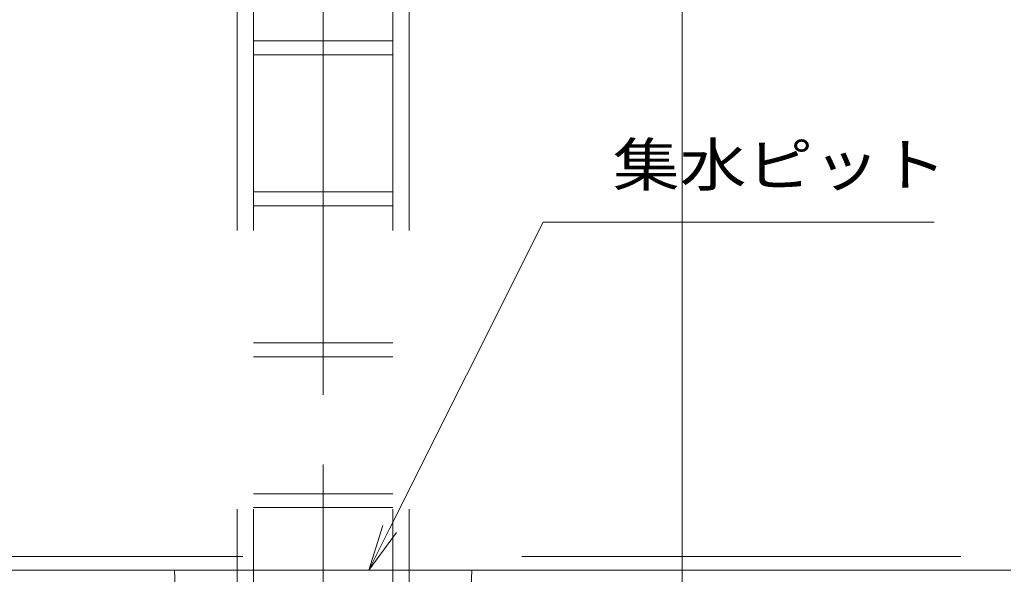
# Model space of a CAD drawing. Units: millimetres at full size; details may follow other scales. Extents: x 0 to 42000, y 0 to 29700.
# Drawn here: x 20786 to 22903, y 21313 to 22508 of the extents above; entities that cross this region are included whole.
import ezdxf
from ezdxf.enums import TextEntityAlignment as Align

# ---------------------------------------------------------------- set-up
doc = ezdxf.new("R2010")
doc.units = ezdxf.units.MM
doc.header["$LTSCALE"] = 100
doc.linetypes.add('CHAIN', pattern=[18.5, 12, -1.5, 3.5, -1.5])
doc.linetypes.add('DASHED_SPACED', pattern=[12, 6, -6])
for name, color, linetype, lineweight in [('0_2', 4, 'Continuous', 13), ('FRP', 4, 'DASHED_SPACED', 13), ('寸法', 6, 'Continuous', 13)]:
    doc.layers.add(name, color=color, linetype=linetype, lineweight=lineweight)
doc.styles.add('ＭＳ ゴシック', font='')
doc.styles.get('ＭＳ ゴシック').set_extended_font_data('MS Gothic')

# ---------------------------------------------------------------- blocks, each defined once
blk = doc.blocks.new('open_arrow')
at = {"color": 0, "linetype": 'Continuous', "lineweight": -2}
blk.add_lwpolyline([(7.5, 1.25), (0, 0), (7.5, -1.25)], dxfattribs=at)

msp = doc.modelspace()

# ---------------------------------------------------------------- linework, layer by layer
at = {"layer": '0_2', "color": 2, "linetype": 'CHAIN'}
msp.add_line((21439.5, 24750), (21439.5, 20150.5), dxfattribs=at)
at = {"layer": '0_2', "linetype": 'DASHED_SPACED'}
for p, q in [((20667, 21352), (22212, 21352)), ((22212, 21352), (23757, 21352))]:
    msp.add_line(p, q, dxfattribs=at)
at = {"layer": '0_2', "color": 3}
for p, q in [((20667, 21322), (22212, 21322)), ((22212, 21322), (23757, 21322))]:
    msp.add_line(p, q, dxfattribs=at)
for points in [[(20667, 21119), (22212, 21119), (22212, 23575), (20667, 23575)], [(22212, 21119), (23757, 21119), (23757, 23575), (22212, 23575)], [(21751.7, 21128), (21771, 21128), (21774, 21119), (21105, 21119), (21108, 21128), (21127.3, 21128), (21119.5, 21322), (21759.5, 21322)]]:
    msp.add_lwpolyline(points, close=True, dxfattribs=at)
at = {"layer": 'FRP'}
for p, q in [((21289.5, 20854), (21289.5, 24177.5)), ((21589.5, 20854), (21589.5, 24177.5)), ((21254.5, 20854), (21254.5, 24097.5)), ((21624.5, 20854), (21624.5, 24097.5)), ((21289.5, 22462), (21589.5, 22462)), ((21289.5, 22432), (21589.5, 22432)), ((21289.5, 22137), (21589.5, 22137)), ((21289.5, 22107), (21589.5, 22107)), ((21289.5, 21812), (21589.5, 21812)), ((21289.5, 21782), (21589.5, 21782)), ((21289.5, 21487), (21589.5, 21487)), ((21289.5, 21457), (21589.5, 21457))]:
    msp.add_line(p, q, dxfattribs=at)
at = {"layer": '寸法'}
msp.add_lwpolyline([(21537.8, 21322), (21582.6, 21411.4), (21912.8, 22072), (22754.5, 22072)], dxfattribs=at)

# ---------------------------------------------------------------- block references
at = {"layer": '寸法', "xscale": 13.3, "yscale": 13.3, "rotation": 63.4}
msp.add_blockref('open_arrow', (21537.8, 21322), dxfattribs=at)

# ---------------------------------------------------------------- texts
at = {"layer": '寸法', "style": 'ＭＳ ゴシック', "width": 1.15}
msp.add_text('集水ピット', height=91.64, dxfattribs=at).set_placement((22062.8, 22122), align=Align.BOTTOM_LEFT)

doc.saveas('drawing.dxf')
